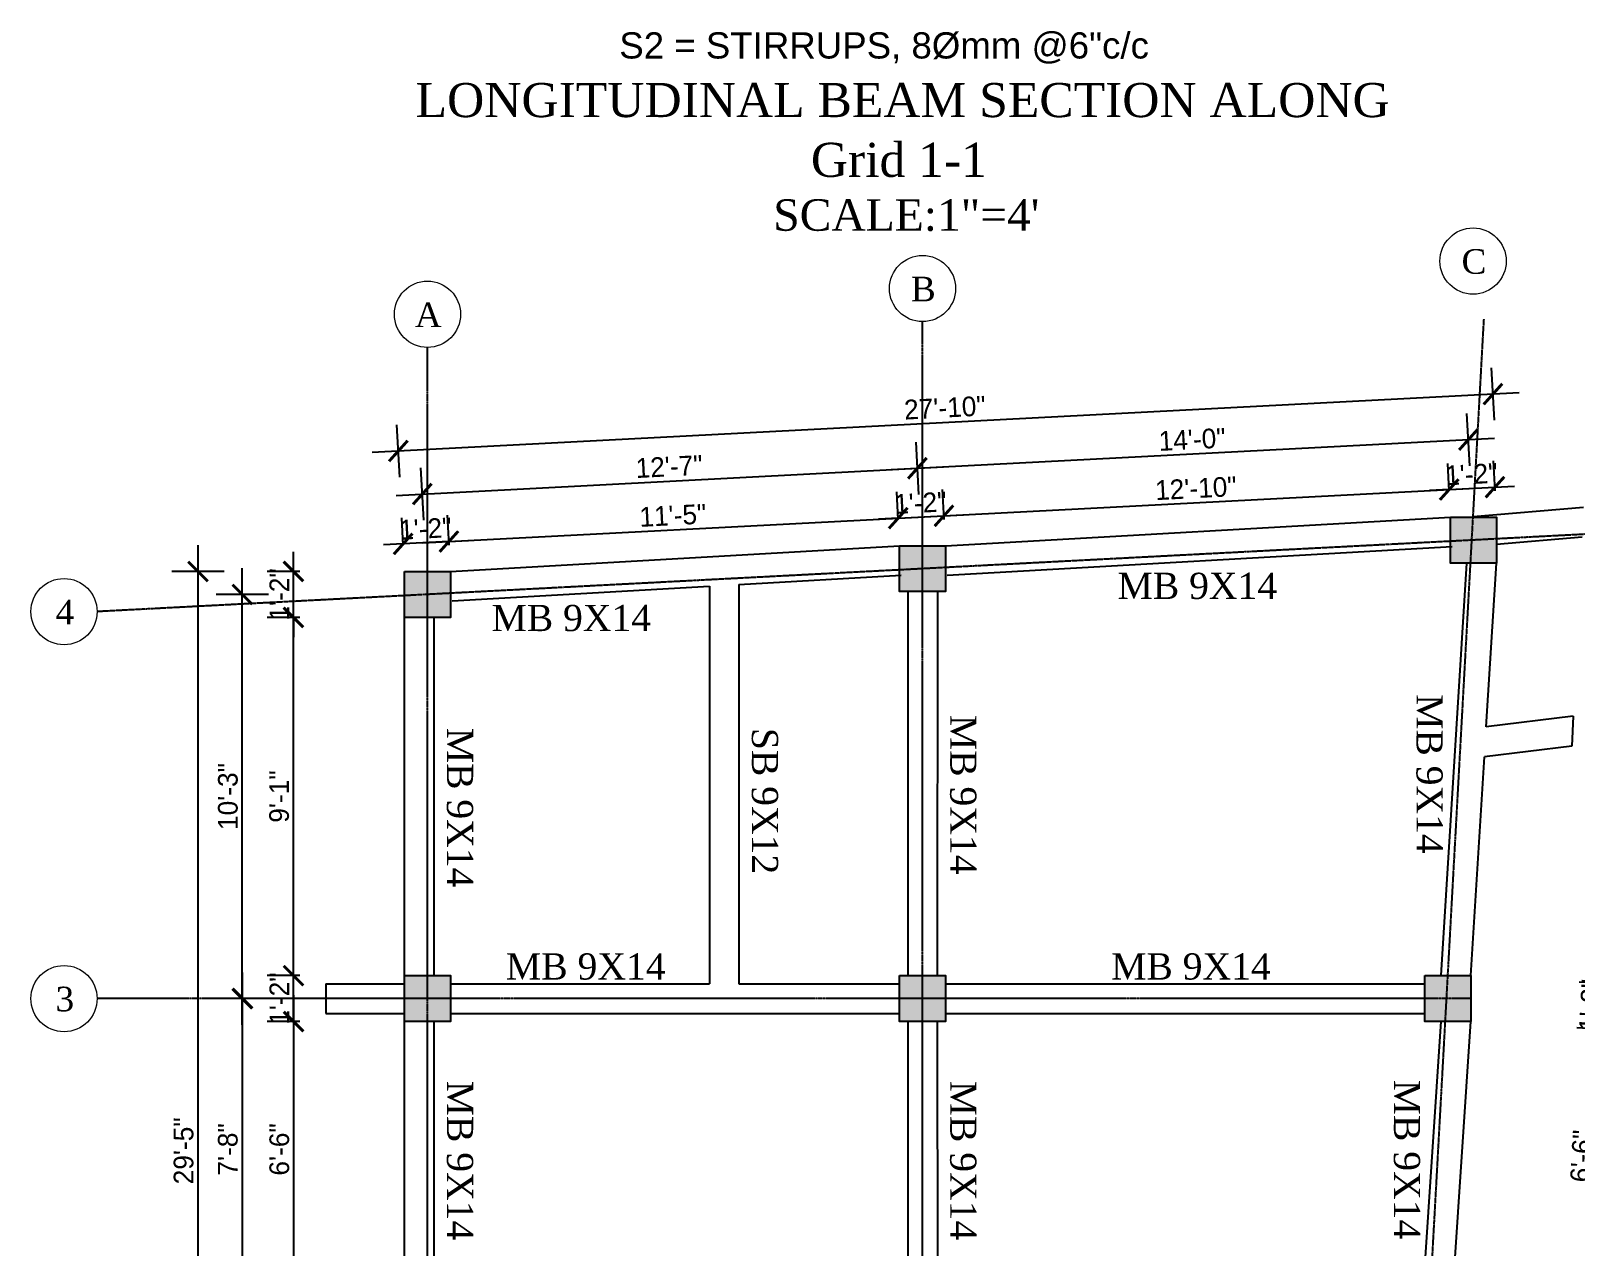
# Model space of a CAD drawing. Header units: inches. Extents: x -412 to 2766, y -9590 to -2111.
# Drawn here: x 1099 to 1570.3, y -6583.7 to -6212.7 of the extents above; entities that cross this region are included whole.
import ezdxf

# ---------------------------------------------------------------- set-up
doc = ezdxf.new("R2010")
doc.units = ezdxf.units.IN
doc.header["$LTSCALE"] = 0.5
doc.header["$MEASUREMENT"] = 0
doc.header["$PDMODE"] = 66
doc.linetypes.add('PHANTOM2', pattern=[1.25, 0.625, -0.125, 0.125, -0.125, 0.125, -0.125])
for name, color, linetype, lineweight in [('15 TEXT', 7, 'Continuous', 15), ('COLUMN', 8, 'Continuous', 50), ('DOOR & WIN', 1, 'Continuous', 25), ('Profile ele', 4, 'Continuous', 25), ('TEXT', 220, 'Continuous', 9), ('window', 6, 'Continuous', 13)]:
    doc.layers.add(name, color=color, linetype=linetype, lineweight=lineweight)
doc.layers.add('OUTLINE', color=116, linetype='Continuous')
doc.styles.add('ARCHITECTURE', font='stylu.ttf')
doc.styles.add('arial', font='arial.ttf')
doc.styles.get("Standard").update_dxf_attribs({"font": 'arial.ttf'})
doc.dimstyles.new('8 SCALE', dxfattribs={"dimscale": 0, "dimtxt": 6, "dimasz": 6, "dimexe": 8, "dimexo": 8, "dimgap": 1.25, "dimtad": 1, "dimdec": 0, "dimzin": 3, "dimdsep": 46, "dimlunit": 4, "dimtxsty": 'ARCHITECTURE', "dimblk": 'ARCHTICK', "dimcen": 8, "dimdle": 8, "dimclrd": 5, "dimclre": 5, "dimclrt": 7, "dimadec": 0, "dimazin": 0, "dimtfac": 0.75, "dimtdec": 0, "dimtix": 1, "dimtmove": 2, "dimatfit": 3, "dimldrblk": 'ARCHTICK', "dimfxl": 8, "dimfxlon": 1, "dimtolj": 1, "dimtzin": 0, "dimlwd": -1, "dimlwe": -1, "dimarcsym": 0})

# ---------------------------------------------------------------- blocks, each defined once
blk = doc.blocks.new('50')
at = {"layer": '15 TEXT', "insert": (-18189.35, -17194.56, 0), "char_height": 8, "width": 214.0919, "attachment_point": 2}
blk.add_mtext('S2 = STIRRUPS, 8%%Cmm @6"c/c', dxfattribs=at)
at = {"layer": '15 TEXT', "style": 'arial'}
for s, insert, char_height, width, attachment_point in [('{\\fTimes New Roman|b0|i0|c0|p18;LONGITUDINAL BEAM SECTION ALONG }', (-18183.68, -17210.03, 0), 10.4, 641.259, 2), ('{\\fTimes New Roman|b0|i0|c0|p18;Grid 1-1}', (-18184.85, -17228.26, 0), 10.4, 354.6503, 2), ('{\\fTimes New Roman|b0|i0|c0|p18;SCALE:1"=4\'}', (-18223.16, -17245.49, 0), 9.6, 487.7637, 1)]:
    blk.add_mtext(s, dxfattribs=dict(at, insert=insert, char_height=char_height, width=width, attachment_point=attachment_point))
blk = doc.blocks.new('_ArchTick')
at = {"color": 0, "linetype": 'ByBlock', "const_width": 0.15}
blk.add_lwpolyline([(-0.5, -0.5), (0.5, 0.5)], dxfattribs=at)
blk = doc.blocks.new('*D1208')
at = {"layer": 'Defpoints', "color": 0, "transparency": 16777216}
for p in [(-12886.98, -10860.54), (-12886.54, -10868.96), (-13023.54, -10876.81)]:
    blk.add_point(p, dxfattribs=at)
at = {"layer": 'Profile ele', "color": 5, "transparency": 16777216}
for p, q in [((-12886.96, -10860.97), (-12887.39, -10852.55)), ((-13032, -10868.08), (-12878.99, -10860.13)), ((-13023.96, -10868.82), (-13024.43, -10859.68))]:
    blk.add_line(p, q, dxfattribs=at)
at = {"layer": 'Profile ele', "color": 5, "transparency": 16777216, "xscale": 6, "yscale": 6, "zscale": 6}
for p, rotation in [((-12886.98, -10860.54), 2.97596494612707), ((-13024.02, -10867.67), 182.975964946127)]:
    blk.add_blockref('_ArchTick', p, dxfattribs=dict(at, rotation=rotation))
at = {"layer": 'Profile ele', "color": 7, "transparency": 16777216, "insert": (-12955.72, -10859.73), "char_height": 6, "attachment_point": 5, "rotation": 2.976, "style": 'ARCHITECTURE'}
blk.add_mtext('\\A1;11\'-5"', dxfattribs=at)
blk = doc.blocks.new('*D1209')
at = {"layer": 'Defpoints', "color": 0, "transparency": 16777216}
for p in [(-12873.02, -10859.82), (-12886.54, -10868.96), (-12872.54, -10868.96)]:
    blk.add_point(p, dxfattribs=at)
at = {"layer": 'Profile ele', "color": 5, "transparency": 16777216}
for p, q in [((-12886.96, -10860.97), (-12887.39, -10852.55)), ((-12872.96, -10860.97), (-12873.43, -10851.83)), ((-12886.98, -10860.54), (-12892.97, -10860.85)), ((-12886.98, -10860.54), (-12873.02, -10859.82)), ((-12873.02, -10859.82), (-12867.02, -10859.5))]:
    blk.add_line(p, q, dxfattribs=at)
at = {"layer": 'Profile ele', "color": 5, "transparency": 16777216, "xscale": 6, "yscale": 6, "zscale": 6}
for p, rotation in [((-12886.98, -10860.54), 2.975964946127068), ((-12873.02, -10859.82), 182.975964946127)]:
    blk.add_blockref('_ArchTick', p, dxfattribs=dict(at, rotation=rotation))
at = {"layer": 'Profile ele', "color": 7, "transparency": 16777216, "insert": (-12880.22, -10855.88), "char_height": 6, "attachment_point": 5, "rotation": 2.976, "style": 'ARCHITECTURE'}
blk.add_mtext('\\A1;1\'-2"', dxfattribs=at)
blk = doc.blocks.new('*D1210')
at = {"layer": 'Defpoints', "color": 0, "transparency": 16777216}
for p in [(-12718.92, -10851.81), (-12718.48, -10860.23), (-12872.54, -10868.96)]:
    blk.add_point(p, dxfattribs=at)
at = {"layer": 'Profile ele', "color": 5, "transparency": 16777216}
for p, q in [((-12718.89, -10852.24), (-12719.33, -10843.82)), ((-12881, -10860.23), (-12710.93, -10851.39)), ((-12872.96, -10860.97), (-12873.43, -10851.83))]:
    blk.add_line(p, q, dxfattribs=at)
at = {"layer": 'Profile ele', "color": 5, "transparency": 16777216, "xscale": 6, "yscale": 6, "zscale": 6}
for p, rotation in [((-12718.92, -10851.81), 2.97596494612707), ((-12873.02, -10859.82), 182.975964946127)]:
    blk.add_blockref('_ArchTick', p, dxfattribs=dict(at, rotation=rotation))
at = {"layer": 'Profile ele', "color": 7, "transparency": 16777216, "insert": (-12796.19, -10851.46), "char_height": 6, "attachment_point": 5, "rotation": 2.976, "style": 'ARCHITECTURE'}
blk.add_mtext('\\A1;12\'-10"', dxfattribs=at)
blk = doc.blocks.new('*D1211')
at = {"layer": 'Defpoints', "color": 0, "transparency": 16777216}
for p in [(-12704.95, -10851.08), (-12718.48, -10860.23), (-12704.48, -10860.22)]:
    blk.add_point(p, dxfattribs=at)
at = {"layer": 'Profile ele', "color": 5, "transparency": 16777216}
for p, q in [((-12718.89, -10852.24), (-12719.33, -10843.82)), ((-12704.89, -10852.24), (-12705.37, -10843.09)), ((-12718.92, -10851.81), (-12724.91, -10852.12)), ((-12718.92, -10851.81), (-12704.95, -10851.08)), ((-12704.95, -10851.08), (-12698.96, -10850.77))]:
    blk.add_line(p, q, dxfattribs=at)
at = {"layer": 'Profile ele', "color": 5, "transparency": 16777216, "xscale": 6, "yscale": 6, "zscale": 6}
for p, rotation in [((-12718.92, -10851.81), 2.975964946127068), ((-12704.95, -10851.08), 182.975964946127)]:
    blk.add_blockref('_ArchTick', p, dxfattribs=dict(at, rotation=rotation))
at = {"layer": 'Profile ele', "color": 7, "transparency": 16777216, "insert": (-12712.16, -10847.14), "char_height": 6, "attachment_point": 5, "rotation": 2.976, "style": 'ARCHITECTURE'}
blk.add_mtext('\\A1;1\'-2"', dxfattribs=at)
blk = doc.blocks.new('*D1212')
at = {"layer": 'Defpoints', "color": 0, "transparency": 16777216}
for p in [(-12881.13, -10845.33), (-12879.54, -10875.96), (-13030.54, -10883.81)]:
    blk.add_point(p, dxfattribs=at)
at = {"layer": 'Profile ele', "color": 5, "transparency": 16777216}
for p, q in [((-12880.72, -10853.32), (-12881.55, -10837.34)), ((-13040.12, -10853.59), (-12873.14, -10844.91)), ((-13031.72, -10861.17), (-13032.55, -10845.19))]:
    blk.add_line(p, q, dxfattribs=at)
at = {"layer": 'Profile ele', "color": 5, "transparency": 16777216, "xscale": 6, "yscale": 6, "zscale": 6}
for p, rotation in [((-12881.13, -10845.33), 2.975964946168022), ((-13032.13, -10853.18), 182.975964946168)]:
    blk.add_blockref('_ArchTick', p, dxfattribs=dict(at, rotation=rotation))
at = {"layer": 'Profile ele', "color": 7, "transparency": 16777216, "insert": (-12956.86, -10844.79), "char_height": 6, "attachment_point": 5, "rotation": 2.976, "style": 'ARCHITECTURE'}
blk.add_mtext('\\A1;12\'-7"', dxfattribs=at)
blk = doc.blocks.new('*D1213')
at = {"layer": 'Defpoints', "color": 0, "transparency": 16777216}
for p in [(-12713.07, -10836.59), (-12711.48, -10867.23), (-12879.54, -10875.96)]:
    blk.add_point(p, dxfattribs=at)
at = {"layer": 'Profile ele', "color": 5, "transparency": 16777216}
for p, q in [((-12712.66, -10844.58), (-12713.49, -10828.6)), ((-12889.12, -10845.74), (-12705.08, -10836.17)), ((-12880.72, -10853.31), (-12881.55, -10837.34))]:
    blk.add_line(p, q, dxfattribs=at)
at = {"layer": 'Profile ele', "color": 5, "transparency": 16777216, "xscale": 6, "yscale": 6, "zscale": 6}
for p, rotation in [((-12713.07, -10836.59), 2.97596494612707), ((-12881.13, -10845.32), 182.975964946127)]:
    blk.add_blockref('_ArchTick', p, dxfattribs=dict(at, rotation=rotation))
at = {"layer": 'Profile ele', "color": 7, "transparency": 16777216, "insert": (-12797.33, -10836.56), "char_height": 6, "attachment_point": 5, "rotation": 2.976, "style": 'ARCHITECTURE'}
blk.add_mtext('\\A1;14\'-0"', dxfattribs=at)
blk = doc.blocks.new('*D1214')
at = {"layer": 'Defpoints', "color": 0, "transparency": 16777216}
for p in [(-13039.45, -10840.05), (-12703.65, -10859.45), (-13037.54, -10876.81)]:
    blk.add_point(p, dxfattribs=at)
at = {"layer": 'Profile ele', "color": 5, "transparency": 16777216}
for p, q in [((-12705.14, -10830.68), (-12705.97, -10814.7)), ((-12697.57, -10822.28), (-13047.44, -10840.47)), ((-13039.04, -10848.04), (-13039.87, -10832.06))]:
    blk.add_line(p, q, dxfattribs=at)
at = {"layer": 'Profile ele', "color": 5, "transparency": 16777216, "xscale": 6, "yscale": 6, "zscale": 6}
for p, rotation in [((-12705.56, -10822.69), 2.975964946168395), ((-13039.45, -10840.05), 182.9759649461684)]:
    blk.add_blockref('_ArchTick', p, dxfattribs=dict(at, rotation=rotation))
at = {"layer": 'Profile ele', "color": 7, "transparency": 16777216, "insert": (-12872.74, -10826.89), "char_height": 6, "attachment_point": 5, "rotation": 2.976, "style": 'ARCHITECTURE'}
blk.add_mtext('\\A1;27\'-10"', dxfattribs=at)
blk = doc.blocks.new('*D1225')
at = {"layer": 'Defpoints', "color": 0, "transparency": 16777216}
for p in [(-13071.36, -11014.09), (-13061.54, -11014.09), (-13061.54, -11092.09)]:
    blk.add_point(p, dxfattribs=at)
at = {"layer": 'Profile ele', "color": 5, "transparency": 16777216}
for p, q in [((-13071.36, -11100.09), (-13071.36, -11006.09)), ((-13069.54, -11014.09), (-13079.36, -11014.09)), ((-13069.54, -11092.09), (-13079.36, -11092.09))]:
    blk.add_line(p, q, dxfattribs=at)
at = {"layer": 'Profile ele', "color": 5, "transparency": 16777216, "xscale": 6, "yscale": 6, "zscale": 6}
for p, rotation in [((-13071.36, -11014.09), 90), ((-13071.36, -11092.09), 270)]:
    blk.add_blockref('_ArchTick', p, dxfattribs=dict(at, rotation=rotation))
at = {"layer": 'Profile ele', "color": 7, "transparency": 16777216, "insert": (-13075.73, -11053.09), "char_height": 6, "attachment_point": 5, "rotation": 90, "style": 'ARCHITECTURE'}
blk.add_mtext('\\A1;6\'-6"', dxfattribs=at)
blk = doc.blocks.new('*D1226')
at = {"layer": 'Defpoints', "color": 0, "transparency": 16777216}
for p in [(-13071.43, -11000.09), (-13061.54, -11000.09), (-13061.54, -11014.09)]:
    blk.add_point(p, dxfattribs=at)
at = {"layer": 'Profile ele', "color": 5, "transparency": 16777216}
for p, q in [((-13071.43, -11000.09), (-13071.43, -10994.09)), ((-13069.54, -11000.09), (-13079.43, -11000.09)), ((-13071.43, -11014.09), (-13071.43, -11000.09)), ((-13069.54, -11014.09), (-13079.43, -11014.09)), ((-13071.43, -11014.09), (-13071.43, -11020.09))]:
    blk.add_line(p, q, dxfattribs=at)
at = {"layer": 'Profile ele', "color": 5, "transparency": 16777216, "xscale": 6, "yscale": 6, "zscale": 6}
for p, rotation in [((-13071.43, -11000.09), 270), ((-13071.43, -11014.09), 90)]:
    blk.add_blockref('_ArchTick', p, dxfattribs=dict(at, rotation=rotation))
at = {"layer": 'Profile ele', "color": 7, "transparency": 16777216, "insert": (-13075.74, -11007.09), "char_height": 6, "attachment_point": 5, "rotation": 90, "style": 'ARCHITECTURE'}
blk.add_mtext('\\A1;1\'-2"', dxfattribs=at)
blk = doc.blocks.new('*D1227')
at = {"layer": 'Defpoints', "color": 0, "transparency": 16777216}
for p in [(-13071.43, -10890.81), (-13061.54, -10890.81), (-13061.54, -11000.09)]:
    blk.add_point(p, dxfattribs=at)
at = {"layer": 'Profile ele', "color": 5, "transparency": 16777216}
for p, q in [((-13071.43, -11008.09), (-13071.43, -10882.81)), ((-13069.54, -10890.81), (-13079.43, -10890.81)), ((-13069.54, -11000.09), (-13079.43, -11000.09))]:
    blk.add_line(p, q, dxfattribs=at)
at = {"layer": 'Profile ele', "color": 5, "transparency": 16777216, "xscale": 6, "yscale": 6, "zscale": 6}
for p, rotation in [((-13071.43, -10890.81), 90), ((-13071.43, -11000.09), 270)]:
    blk.add_blockref('_ArchTick', p, dxfattribs=dict(at, rotation=rotation))
at = {"layer": 'Profile ele', "color": 7, "transparency": 16777216, "insert": (-13075.78, -10945.45), "char_height": 6, "attachment_point": 5, "rotation": 90, "style": 'ARCHITECTURE'}
blk.add_mtext('\\A1;9\'-1"', dxfattribs=at)
blk = doc.blocks.new('*D1228')
at = {"layer": 'Defpoints', "color": 0, "transparency": 16777216}
for p in [(-13071.43, -10876.81), (-13061.54, -10876.81), (-13061.54, -10890.81)]:
    blk.add_point(p, dxfattribs=at)
at = {"layer": 'Profile ele', "color": 5, "transparency": 16777216}
for p, q in [((-13071.43, -10876.81), (-13071.43, -10870.81)), ((-13069.54, -10876.81), (-13079.43, -10876.81)), ((-13071.43, -10890.81), (-13071.43, -10876.81)), ((-13069.54, -10890.81), (-13079.43, -10890.81)), ((-13071.43, -10890.81), (-13071.43, -10896.81))]:
    blk.add_line(p, q, dxfattribs=at)
at = {"layer": 'Profile ele', "color": 5, "transparency": 16777216, "xscale": 6, "yscale": 6, "zscale": 6}
for p, rotation in [((-13071.43, -10876.81), 270), ((-13071.43, -10890.81), 90)]:
    blk.add_blockref('_ArchTick', p, dxfattribs=dict(at, rotation=rotation))
at = {"layer": 'Profile ele', "color": 7, "transparency": 16777216, "insert": (-13075.74, -10883.81), "char_height": 6, "attachment_point": 5, "rotation": 90, "style": 'ARCHITECTURE'}
blk.add_mtext('\\A1;1\'-2"', dxfattribs=at)
blk = doc.blocks.new('*D1230')
at = {"layer": 'Defpoints', "color": 0, "transparency": 16777216}
for p in [(-13086.96, -11007.09), (-13054.54, -11007.09), (-13054.54, -11099.09)]:
    blk.add_point(p, dxfattribs=at)
at = {"layer": 'Profile ele', "color": 5, "transparency": 16777216}
for p, q in [((-13086.96, -11107.09), (-13086.96, -10999.09)), ((-13078.96, -11007.09), (-13094.96, -11007.09)), ((-13078.96, -11099.09), (-13094.96, -11099.09))]:
    blk.add_line(p, q, dxfattribs=at)
at = {"layer": 'Profile ele', "color": 5, "transparency": 16777216, "xscale": 6, "yscale": 6, "zscale": 6}
for p, rotation in [((-13086.96, -11007.09), 90), ((-13086.96, -11099.09), 270)]:
    blk.add_blockref('_ArchTick', p, dxfattribs=dict(at, rotation=rotation))
at = {"layer": 'Profile ele', "color": 7, "transparency": 16777216, "insert": (-13091.43, -11053.09), "char_height": 6, "attachment_point": 5, "rotation": 90, "style": 'ARCHITECTURE'}
blk.add_mtext('\\A1;7\'-8"', dxfattribs=at)
blk = doc.blocks.new('*D1231')
at = {"layer": 'Defpoints', "color": 0, "transparency": 16777216}
for p in [(-13087.03, -10883.81), (-13054.54, -10883.81), (-13054.54, -11007.09)]:
    blk.add_point(p, dxfattribs=at)
at = {"layer": 'Profile ele', "color": 5, "transparency": 16777216}
for p, q in [((-13087.03, -11015.09), (-13087.03, -10875.81)), ((-13079.03, -10883.81), (-13095.03, -10883.81)), ((-13079.03, -11007.09), (-13095.03, -11007.09))]:
    blk.add_line(p, q, dxfattribs=at)
at = {"layer": 'Profile ele', "color": 5, "transparency": 16777216, "xscale": 6, "yscale": 6, "zscale": 6}
for p, rotation in [((-13087.03, -10883.81), 90), ((-13087.03, -11007.09), 270)]:
    blk.add_blockref('_ArchTick', p, dxfattribs=dict(at, rotation=rotation))
at = {"layer": 'Profile ele', "color": 7, "transparency": 16777216, "insert": (-13091.41, -10945.45), "char_height": 6, "attachment_point": 5, "rotation": 90, "style": 'ARCHITECTURE'}
blk.add_mtext('\\A1;10\'-3"', dxfattribs=at)
blk = doc.blocks.new('*D1232')
at = {"layer": 'Defpoints', "color": 0, "transparency": 16777216}
for p in [(-13100.55, -10876.81), (-13061.54, -10876.81), (-13061.54, -11230.22)]:
    blk.add_point(p, dxfattribs=at)
at = {"layer": 'Profile ele', "color": 5, "transparency": 16777216}
for p, q in [((-13100.55, -11238.22), (-13100.55, -10868.81)), ((-13092.55, -10876.81), (-13108.55, -10876.81)), ((-13092.55, -11230.22), (-13108.55, -11230.22))]:
    blk.add_line(p, q, dxfattribs=at)
at = {"layer": 'Profile ele', "color": 5, "transparency": 16777216, "xscale": 6, "yscale": 6, "zscale": 6}
for p, rotation in [((-13100.55, -10876.81), 90), ((-13100.55, -11230.22), 270)]:
    blk.add_blockref('_ArchTick', p, dxfattribs=dict(at, rotation=rotation))
at = {"layer": 'Profile ele', "color": 7, "transparency": 16777216, "insert": (-13104.93, -11053.52), "char_height": 6, "attachment_point": 5, "rotation": 90, "style": 'ARCHITECTURE'}
blk.add_mtext('\\A1;29\'-5"', dxfattribs=at)
blk = doc.blocks.new('*D1233')
at = {"layer": 'Defpoints', "color": 0, "transparency": 16777216}
for p in [(-12704.48, -10860.22), (-12663.36, -10862.54), (-12704.48, -10874.23)]:
    blk.add_point(p, dxfattribs=at)
at = {"layer": 'Profile ele', "color": 5, "transparency": 16777216}
for p, q in [((-12663.36, -10862.54), (-12663.02, -10856.55)), ((-12671.35, -10862.09), (-12655.37, -10862.99)), ((-12664.14, -10876.5), (-12663.36, -10862.54)), ((-12672.13, -10876.05), (-12656.16, -10876.95)), ((-12664.14, -10876.5), (-12664.48, -10882.49))]:
    blk.add_line(p, q, dxfattribs=at)
at = {"layer": 'Profile ele', "color": 5, "transparency": 16777216, "xscale": 6, "yscale": 6, "zscale": 6}
for p, rotation in [((-12663.36, -10862.54), 266.7745133990512), ((-12664.14, -10876.5), 86.77451339905117)]:
    blk.add_blockref('_ArchTick', p, dxfattribs=dict(at, rotation=rotation))
at = {"layer": 'Profile ele', "color": 7, "transparency": 16777216, "insert": (-12668.05, -10869.28), "char_height": 6, "attachment_point": 5, "rotation": 86.7745, "style": 'ARCHITECTURE'}
blk.add_mtext('\\A1;1\'-2"', dxfattribs=at)
blk = doc.blocks.new('*D1234')
at = {"layer": 'Defpoints', "color": 0, "transparency": 16777216}
for p in [(-12704.48, -10874.23), (-12712.36, -11000.09), (-12671.24, -11002.41)]:
    blk.add_point(p, dxfattribs=at)
at = {"layer": 'Profile ele', "color": 5, "transparency": 16777216}
for p, q in [((-12663.69, -10868.51), (-12671.69, -11010.4)), ((-12672.13, -10876.05), (-12656.16, -10876.95)), ((-12679.23, -11001.96), (-12663.25, -11002.86))]:
    blk.add_line(p, q, dxfattribs=at)
at = {"layer": 'Profile ele', "color": 5, "transparency": 16777216, "xscale": 6, "yscale": 6, "zscale": 6}
for p, rotation in [((-12664.14, -10876.5), 86.77451339905117), ((-12671.24, -11002.41), 266.7745133990512)]:
    blk.add_blockref('_ArchTick', p, dxfattribs=dict(at, rotation=rotation))
at = {"layer": 'Profile ele', "color": 7, "transparency": 16777216, "insert": (-12672.07, -10939.21), "char_height": 6, "attachment_point": 5, "rotation": 86.7745, "style": 'ARCHITECTURE'}
blk.add_mtext('\\A1;10\'-6"', dxfattribs=at)
blk = doc.blocks.new('*D1235')
at = {"layer": 'Defpoints', "color": 0, "transparency": 16777216}
for p in [(-12712.36, -11000.09), (-12712.36, -11014.09), (-12672.03, -11016.37)]:
    blk.add_point(p, dxfattribs=at)
at = {"layer": 'Profile ele', "color": 5, "transparency": 16777216}
for p, q in [((-12671.24, -11002.41), (-12670.9, -10996.42)), ((-12679.23, -11001.96), (-12663.25, -11002.86)), ((-12671.24, -11002.41), (-12672.03, -11016.37)), ((-12680.01, -11015.92), (-12664.04, -11016.82)), ((-12672.03, -11016.37), (-12672.36, -11022.36))]:
    blk.add_line(p, q, dxfattribs=at)
at = {"layer": 'Profile ele', "color": 5, "transparency": 16777216, "xscale": 6, "yscale": 6, "zscale": 6}
for p, rotation in [((-12671.24, -11002.41), 266.7745133990512), ((-12672.03, -11016.37), 86.77451339905117)]:
    blk.add_blockref('_ArchTick', p, dxfattribs=dict(at, rotation=rotation))
at = {"layer": 'Profile ele', "color": 7, "transparency": 16777216, "insert": (-12675.94, -11009.15), "char_height": 6, "attachment_point": 5, "rotation": 86.7745, "style": 'ARCHITECTURE'}
blk.add_mtext('\\A1;1\'-2"', dxfattribs=at)
blk = doc.blocks.new('*D1236')
at = {"layer": 'Defpoints', "color": 0, "transparency": 16777216}
for p in [(-12712.36, -11014.09), (-12717.49, -11092.05), (-12676.42, -11094.37)]:
    blk.add_point(p, dxfattribs=at)
at = {"layer": 'Profile ele', "color": 5, "transparency": 16777216}
for p, q in [((-12671.58, -11008.38), (-12676.87, -11102.36)), ((-12680.01, -11015.92), (-12664.04, -11016.82)), ((-12684.41, -11093.92), (-12668.44, -11094.82))]:
    blk.add_line(p, q, dxfattribs=at)
at = {"layer": 'Profile ele', "color": 5, "transparency": 16777216, "xscale": 6, "yscale": 6, "zscale": 6}
for p, rotation in [((-12672.03, -11016.37), 86.77451339905117), ((-12676.42, -11094.37), 266.7745133990512)]:
    blk.add_blockref('_ArchTick', p, dxfattribs=dict(at, rotation=rotation))
at = {"layer": 'Profile ele', "color": 7, "transparency": 16777216, "insert": (-12678.58, -11055.12), "char_height": 6, "attachment_point": 5, "rotation": 86.7745, "style": 'ARCHITECTURE'}
blk.add_mtext('\\A1;6\'-6"', dxfattribs=at)
blk = doc.blocks.new('*D1241')
at = {"layer": 'Defpoints', "color": 0, "transparency": 16777216}
for p in [(-12719.36, -11007.09), (-12653.62, -11010.8), (-12724.54, -11099.05)]:
    blk.add_point(p, dxfattribs=at)
at = {"layer": 'Profile ele', "color": 5, "transparency": 16777216}
for p, q in [((-12659.25, -11110.75), (-12653.17, -11002.81)), ((-12661.61, -11010.35), (-12645.63, -11011.25)), ((-12666.79, -11102.31), (-12650.81, -11103.21))]:
    blk.add_line(p, q, dxfattribs=at)
at = {"layer": 'Profile ele', "color": 5, "transparency": 16777216, "xscale": 6, "yscale": 6, "zscale": 6}
for p, rotation in [((-12653.62, -11010.8), 86.77451339905117), ((-12658.8, -11102.76), 266.7745133990512)]:
    blk.add_blockref('_ArchTick', p, dxfattribs=dict(at, rotation=rotation))
at = {"layer": 'Profile ele', "color": 7, "transparency": 16777216, "insert": (-12660.67, -11056.53), "char_height": 6, "attachment_point": 5, "rotation": 86.7745, "style": 'ARCHITECTURE'}
blk.add_mtext('\\A1;7\'-8"', dxfattribs=at)
blk = doc.blocks.new('*D1242')
at = {"layer": 'Defpoints', "color": 0, "transparency": 16777216}
for p in [(-12711.48, -10867.23), (-12645.74, -10870.93), (-12719.36, -11007.09)]:
    blk.add_point(p, dxfattribs=at)
at = {"layer": 'Profile ele', "color": 5, "transparency": 16777216}
for p, q in [((-12654.07, -11018.79), (-12645.29, -10862.94)), ((-12653.72, -10870.48), (-12637.75, -10871.38)), ((-12661.61, -11010.35), (-12645.63, -11011.25))]:
    blk.add_line(p, q, dxfattribs=at)
at = {"layer": 'Profile ele', "color": 5, "transparency": 16777216, "xscale": 6, "yscale": 6, "zscale": 6}
for p, rotation in [((-12645.74, -10870.93), 86.77451339905117), ((-12653.62, -11010.8), 266.7745133990512)]:
    blk.add_blockref('_ArchTick', p, dxfattribs=dict(at, rotation=rotation))
at = {"layer": 'Profile ele', "color": 7, "transparency": 16777216, "insert": (-12654.02, -10940.62), "char_height": 6, "attachment_point": 5, "rotation": 86.7745, "style": 'ARCHITECTURE'}
blk.add_mtext('\\A1;11\'-8"', dxfattribs=at)
blk = doc.blocks.new('*D1243')
at = {"layer": 'Defpoints', "color": 0, "transparency": 16777216}
for p in [(-12703.65, -10859.45), (-12624.72, -10863.9), (-12727.42, -11281.38)]:
    blk.add_point(p, dxfattribs=at)
at = {"layer": 'Profile ele', "color": 5, "transparency": 16777216}
for p, q in [((-12648.95, -11293.81), (-12624.27, -10855.91)), ((-12632.71, -10863.45), (-12616.74, -10864.35)), ((-12656.49, -11285.38), (-12640.51, -11286.28))]:
    blk.add_line(p, q, dxfattribs=at)
at = {"layer": 'Profile ele', "color": 5, "transparency": 16777216, "xscale": 6, "yscale": 6, "zscale": 6}
for p, rotation in [((-12624.72, -10863.9), 86.77451339904515), ((-12648.5, -11285.83), 266.7745133990452)]:
    blk.add_blockref('_ArchTick', p, dxfattribs=dict(at, rotation=rotation))
at = {"layer": 'Profile ele', "color": 7, "transparency": 16777216, "insert": (-12640.98, -11074.62), "char_height": 6, "attachment_point": 5, "rotation": 86.7745, "style": 'ARCHITECTURE'}
blk.add_mtext('\\A1;35\'-3"', dxfattribs=at)
blk = doc.blocks.new('*D1244')
at = {"layer": 'Defpoints', "color": 0, "transparency": 16777216}
for p in [(-13037.98, -10868.39), (-13037.54, -10876.81), (-13023.54, -10876.81)]:
    blk.add_point(p, dxfattribs=at)
at = {"layer": 'Profile ele', "color": 5, "transparency": 16777216}
for p, q in [((-13037.96, -10868.82), (-13038.39, -10860.4)), ((-13023.96, -10868.82), (-13024.43, -10859.68)), ((-13024.02, -10867.67), (-13037.98, -10868.39)), ((-13024.02, -10867.67), (-13018.02, -10867.35)), ((-13037.98, -10868.39), (-13043.97, -10868.7))]:
    blk.add_line(p, q, dxfattribs=at)
at = {"layer": 'Profile ele', "color": 5, "transparency": 16777216, "xscale": 6, "yscale": 6, "zscale": 6}
for p, rotation in [((-13037.98, -10868.39), 2.97596494612707), ((-13024.02, -10867.67), 182.975964946127)]:
    blk.add_blockref('_ArchTick', p, dxfattribs=dict(at, rotation=rotation))
at = {"layer": 'Profile ele', "color": 7, "transparency": 16777216, "insert": (-13031.22, -10863.73), "char_height": 6, "attachment_point": 5, "rotation": 2.976, "style": 'ARCHITECTURE'}
blk.add_mtext('\\A1;1\'-2"', dxfattribs=at)
blk = doc.blocks.new('61')
at = {"layer": 'COLUMN'}
h = blk.add_hatch(color=256, dxfattribs=at)
h.dxf.hatch_style = 1
h.paths.add_polyline_path([(-12704.48, -10874.23), (-12704.48, -10860.23), (-12718.48, -10860.23), (-12718.48, -10874.23)])
h = blk.add_hatch(color=256, dxfattribs=at)
h.dxf.hatch_style = 1
h.paths.add_polyline_path([(-12872.54, -10882.96), (-12872.54, -10868.96), (-12886.54, -10868.96), (-12886.54, -10882.96)])
h = blk.add_hatch(color=256, dxfattribs=at)
h.dxf.hatch_style = 1
h.paths.add_polyline_path([(-13023.54, -10890.81), (-13023.54, -10876.81), (-13037.54, -10876.81), (-13037.54, -10890.81)])
h = blk.add_hatch(color=256, dxfattribs=at)
h.dxf.hatch_style = 1
h.paths.add_polyline_path([(-13023.54, -11014.09), (-13023.54, -11000.09), (-13037.54, -11000.09), (-13037.54, -11014.09)])
h = blk.add_hatch(color=256, dxfattribs=at)
h.dxf.hatch_style = 1
h.paths.add_polyline_path([(-12872.54, -11014.09), (-12872.54, -11000.09), (-12886.54, -11000.09), (-12886.54, -11014.09)])
h = blk.add_hatch(color=256, dxfattribs=at)
h.dxf.hatch_style = 1
h.paths.add_polyline_path([(-12712.36, -11014.09), (-12712.36, -11000.09), (-12726.36, -11000.09), (-12726.36, -11014.09)])
at = {"layer": 'DOOR & WIN', "color": 6, "linetype": 'PHANTOM2'}
for p, q in [((-12879.56, -11329.66), (-12879.56, -10800.6)), ((-12738.98, -11357.25), (-12708.3, -10799.83)), ((-13030.56, -11300.02), (-13030.56, -10808.45)), ((-12623.58, -10862.66), (-13131.32, -10889.05)), ((-12711.97, -11007.09), (-13131.32, -11007.09))]:
    blk.add_line(p, q, dxfattribs=at)
at = {"layer": 'OUTLINE'}
for points in [[(-12718.48, -10860.23), (-12704.48, -10860.23), (-12704.48, -10874.23), (-12718.48, -10874.23)], [(-12886.54, -10868.96), (-12872.54, -10868.96), (-12872.54, -10882.96), (-12886.54, -10882.96)], [(-13037.54, -10876.81), (-13023.54, -10876.81), (-13023.54, -10890.81), (-13037.54, -10890.81)], [(-13037.54, -11000.09), (-13023.54, -11000.09), (-13023.54, -11014.09), (-13037.54, -11014.09)], [(-12886.54, -11000.09), (-12872.54, -11000.09), (-12872.54, -11014.09), (-12886.54, -11014.09)], [(-12726.36, -11000.09), (-12712.36, -11000.09), (-12712.36, -11014.09), (-12726.36, -11014.09)]]:
    blk.add_lwpolyline(points, close=True, dxfattribs=at)
at = {"layer": 'Profile ele'}
for p, q in [((-12677.96, -10857.3), (-12711.62, -10860.12)), ((-12872.54, -10868.96), (-12718.48, -10860.23)), ((-12678.4, -10866.37), (-12704.48, -10868.56)), ((-13023.54, -10876.81), (-12886.54, -10868.96)), ((-12872.03, -10877.95), (-12717.97, -10869.21)), ((-12721.38, -11000.09), (-12713.5, -10874.23)), ((-12707.61, -10924.19), (-12704.48, -10874.23)), ((-13023.03, -10885.8), (-12944.54, -10881.3)), ((-12944.54, -10881.3), (-12944.54, -11002.59)), ((-12935.54, -10880.78), (-12886.03, -10877.95)), ((-12935.54, -10880.78), (-12935.54, -11002.59)), ((-12884.04, -10882.96), (-12884.06, -11000.09)), ((-12875.04, -10882.96), (-12875.06, -11000.09)), ((-13037.54, -11000.09), (-13037.54, -10890.81)), ((-13028.54, -11000.09), (-13028.54, -10890.81)), ((-12681.06, -10920.97), (-12707.61, -10924.19)), ((-12681.06, -10920.97), (-12681.51, -10930.09)), ((-12712.36, -11000.09), (-12708.18, -10933.32)), ((-12681.51, -10930.09), (-12708.18, -10933.32)), ((-13061.54, -11002.59), (-13037.54, -11002.59)), ((-13061.54, -11002.59), (-13061.54, -11011.59)), ((-13023.54, -11002.59), (-12944.54, -11002.59)), ((-12935.54, -11002.59), (-12886.54, -11002.59)), ((-12872.54, -11002.59), (-12726.36, -11002.59)), ((-13061.54, -11011.59), (-13037.54, -11011.59)), ((-13037.54, -11092.09), (-13037.54, -11014.09)), ((-13028.54, -11092.09), (-13028.54, -11014.09)), ((-13023.54, -11011.59), (-12886.54, -11011.59)), ((-12884.06, -11014.09), (-12884.04, -11092.09)), ((-12875.06, -11014.09), (-12875.04, -11092.09)), ((-12872.54, -11011.59), (-12726.36, -11011.59)), ((-12726.56, -11092.05), (-12721.38, -11014.09)), ((-12717.54, -11092.05), (-12712.36, -11014.09))]:
    blk.add_line(p, q, dxfattribs=at)
at = {"layer": 'window', "linetype": 'Continuous', "lineweight": 5, "ltscale": 0.5}
for centre in [(-12711.63, -10782.13), (-12879.56, -10790.5), (-13030.56, -10798.35), (-13141.42, -10889.05), (-13141.42, -11007.09)]:
    blk.add_circle(centre, 10.1, dxfattribs=at)
at = {"layer": '15 TEXT', "color": 3, "lineweight": 60, "char_height": 8, "width": 383.5653, "attachment_point": 7, "style": 'arial'}
for insert in [(-12820.07, -10885.3), (-13011.02, -10895.11), (-13006.61, -11001.39), (-12822.02, -11001.39)]:
    blk.add_mtext('{\\fTimes New Roman|b0|i0|c0|p18;MB 9X14}', dxfattribs=dict(at, insert=insert))
at = {"layer": '15 TEXT', "color": 3, "lineweight": 60, "char_height": 8, "width": 383.5653, "attachment_point": 7, "rotation": 270, "style": 'arial'}
for s, insert in [('{\\fTimes New Roman|b0|i0|c0|p18;MB 9X14}', (-12729.01, -10914.23)), ('{\\fTimes New Roman|b0|i0|c0|p18;MB 9X14}', (-12871.24, -10920.57)), ('{\\fTimes New Roman|b0|i0|c0|p18;MB 9X14}', (-13024.73, -10924.5)), ('{\\fTimes New Roman|b0|i0|c0|p18;SB 9X12}', (-12931.73, -10924.5)), ('{\\fTimes New Roman|b0|i0|c0|p18;MB 9X14}', (-13024.73, -11032.14)), ('{\\fTimes New Roman|b0|i0|c0|p18;MB 9X14}', (-12871.24, -11032.14)), ('{\\fTimes New Roman|b0|i0|c0|p18;MB 9X14}', (-12735.91, -11031.84))]:
    blk.add_mtext(s, dxfattribs=dict(at, insert=insert))
at = {"layer": 'TEXT', "char_height": 7.5, "attachment_point": 5}
for s, insert in [('{\\fTimes New Roman|b0|i0|c0|p18;\\C1;C}', (-12711.38, -10782.3)), ('{\\fTimes New Roman|b0|i0|c0|p18;\\C1;B}', (-12879.31, -10790.67)), ('{\\fTimes New Roman|b0|i0|c0|p18;\\C1;A}', (-13030.31, -10798.52)), ('{\\fTimes New Roman|b0|i0|c0|p18;\\C1;4}', (-13141.17, -10889.22)), ('{\\fTimes New Roman|b0|i0|c0|p18;\\C1;3}', (-13141.17, -11007.27))]:
    blk.add_mtext(s, dxfattribs=dict(at, insert=insert))
at = {"layer": 'Profile ele'}
for p1, p2, distance, picture, middle in [((-12703.65, -10859.45), (-13037.54, -10876.81), -36.81, '*D1214', (-12872.74, -10826.89)), ((-13030.54, -10883.81), (-12879.54, -10875.96), 30.68, '*D1212', (-12956.86, -10844.79)), ((-12727.42, -11281.38), (-12703.65, -10859.45), -79.05, '*D1243', (-12640.98, -11074.62))]:
    dim = blk.add_aligned_dim(p1=p1, p2=p2, distance=distance, dimstyle='8 SCALE', override={"dimscale": 1}, dxfattribs=at)
    dim.commit()
    dim.dimension.update_dxf_attribs({"geometry": picture, "text_midpoint": middle})
for base, p1, p2, angle, picture, middle in [((-12713.07, -10836.59), (-12879.54, -10875.96), (-12711.48, -10867.23), 182.976, '*D1213', (-12797.33, -10836.56)), ((-12718.92, -10851.81), (-12872.54, -10868.96), (-12718.48, -10860.23), 182.976, '*D1210', (-12796.19, -10851.46)), ((-12704.95, -10851.08), (-12718.48, -10860.23), (-12704.48, -10860.22), 182.976, '*D1211', (-12712.16, -10847.14)), ((-12886.98, -10860.54), (-13023.54, -10876.81), (-12886.54, -10868.96), 182.976, '*D1208', (-12955.72, -10859.73)), ((-12873.02, -10859.82), (-12886.54, -10868.96), (-12872.54, -10868.96), 182.976, '*D1209', (-12880.22, -10855.88)), ((-12663.36, -10862.54), (-12704.48, -10874.23), (-12704.48, -10860.22), 266.7745, '*D1233', (-12668.05, -10869.28)), ((-13037.98, -10868.39), (-13023.54, -10876.81), (-13037.54, -10876.81), 182.976, '*D1244', (-13031.22, -10863.73)), ((-12645.74, -10870.93), (-12719.36, -11007.09), (-12711.48, -10867.23), 266.7745, '*D1242', (-12654.02, -10940.62)), ((-13100.55, -10876.81), (-13061.54, -11230.22), (-13061.54, -10876.81), 90, '*D1232', (-13104.93, -11053.52)), ((-13071.43, -10876.81), (-13061.54, -10890.81), (-13061.54, -10876.81), 90, '*D1228', (-13075.74, -10883.81)), ((-12671.24, -11002.41), (-12704.48, -10874.23), (-12712.36, -11000.09), 266.7745, '*D1234', (-12672.07, -10939.21)), ((-13087.03, -10883.81), (-13054.54, -11007.09), (-13054.54, -10883.81), 90, '*D1231', (-13091.41, -10945.45)), ((-13071.43, -10890.81), (-13061.54, -11000.09), (-13061.54, -10890.81), 90, '*D1227', (-13075.78, -10945.45)), ((-13071.43, -11000.09), (-13061.54, -11014.09), (-13061.54, -11000.09), 90, '*D1226', (-13075.74, -11007.09)), ((-13086.96, -11007.09), (-13054.54, -11099.09), (-13054.54, -11007.09), 90, '*D1230', (-13091.43, -11053.09)), ((-12672.03, -11016.37), (-12712.36, -11000.09), (-12712.36, -11014.09), 266.7745, '*D1235', (-12675.94, -11009.15)), ((-12653.62, -11010.8), (-12724.54, -11099.05), (-12719.36, -11007.09), 266.7745, '*D1241', (-12660.67, -11056.53)), ((-13071.36, -11014.09), (-13061.54, -11092.09), (-13061.54, -11014.09), 90, '*D1225', (-13075.73, -11053.09)), ((-12676.42, -11094.37), (-12712.36, -11014.09), (-12717.49, -11092.05), 266.7745, '*D1236', (-12678.58, -11055.12))]:
    dim = blk.add_linear_dim(base=base, p1=p1, p2=p2, angle=angle, dimstyle='8 SCALE', override={"dimscale": 1}, dxfattribs=at)
    dim.commit()
    dim.dimension.update_dxf_attribs({"geometry": picture, "text_midpoint": middle})

msp = doc.modelspace()

# ---------------------------------------------------------------- block references
at = {"layer": 'Profile ele'}
for name, p in [('50', (19548.54, 10981.39, 0)), ('61', (14250.47, 4499.17))]:
    msp.add_blockref(name, p, dxfattribs=at)

doc.saveas('drawing.dxf')
